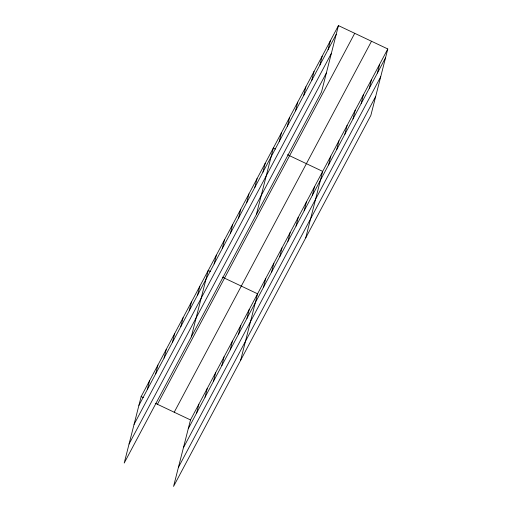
<?xml version="1.0" encoding="UTF-8"?>
<svg xmlns="http://www.w3.org/2000/svg" width="512" height="512" viewBox="0 0 512 512"><rect width="100%" height="100%" fill="white"/><g stroke="black" fill="none" stroke-linecap="round" stroke-linejoin="round"><path stroke-width="0.77" d="M338.438 25.6L141.152 396.576L124.211 463.04L321.498 92.064L338.438 25.6L387.789 48.96L370.848 115.424L173.562 486.4L190.502 419.936L387.789 48.96M147.296 389.606L149.536 380.806M155.68 373.843L157.92 365.043M164.064 358.074L166.304 349.274M172.448 342.31L174.694 333.51M180.832 326.541L183.078 317.741M189.216 310.778L191.462 301.978M197.6 295.008L199.846 286.208M191.29 336.909L208.23 270.445L210.355 271.45M214.125 263.942L216.365 255.142M222.259 248.64L224.506 239.84M230.4 233.338L232.646 224.538M238.541 218.035L240.781 209.235M246.675 202.733L248.922 193.933M196.646 412.973L198.886 404.173M254.816 187.43L257.056 178.624M205.03 397.203L207.277 388.403M262.95 172.128L265.197 163.322M213.414 381.44L215.661 372.64M256.39 214.483L273.331 148.019L275.456 149.03M221.798 365.67L224.045 356.87M279.226 141.517L281.472 132.717M230.182 349.907L232.429 341.107M287.366 126.214L289.606 117.414M238.566 334.138L240.813 325.338M295.501 110.912L297.747 102.112M246.95 318.374L249.197 309.574M303.642 95.61L305.888 86.81M311.782 80.307L314.022 71.507M240.64 360.269L257.581 293.805L222.394 277.146M319.917 65.005L322.163 56.205M263.475 287.302L265.722 278.502M328.058 49.702L330.298 40.902M271.616 272L273.856 263.2M279.75 256.698L281.997 247.898M287.891 241.395L290.131 232.595M296.026 226.093L298.272 217.293M304.166 210.79L306.406 201.99M312.301 195.488L314.547 186.688M305.741 237.85L322.682 171.386L287.494 154.726M328.576 164.883L330.822 156.083M336.717 149.581L338.963 140.781M344.858 134.278L347.098 125.478M352.992 118.976L355.238 110.17M361.133 103.674L363.373 94.867M369.267 88.371L371.514 79.565M377.408 73.062L379.648 64.262M138.912 405.376L336.192 34.4M134.061 424.403L331.341 53.427M129.062 444.006L326.342 73.037M157.44 404.282L354.72 33.312M174.221 412.224L371.501 41.254M188.262 428.736L385.542 57.76M183.411 447.763L380.691 76.794M178.413 467.373L375.699 96.397M141.152 396.576L143.277 397.581M155.315 403.277L190.502 419.936"/></g></svg>
